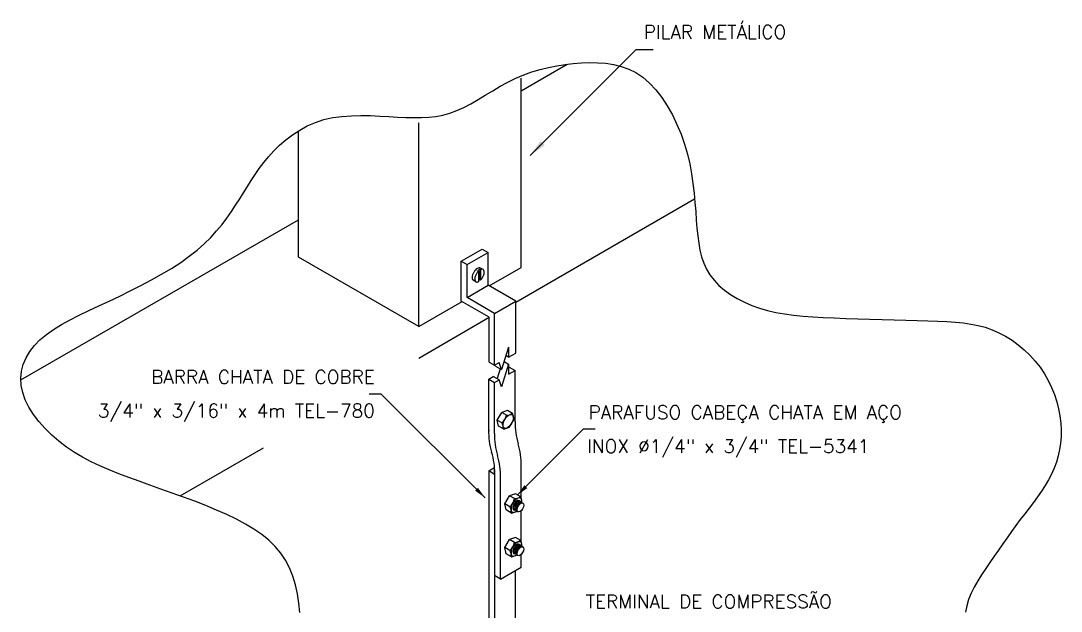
# Model space of a CAD drawing. Header units: millimetres. Extents: x -4902.2 to -4885.6, y -4623.9 to -4605.6.
# Drawn here: x -4902.19 to -4886.79, y -4614.33 to -4605.6 of the extents above; entities that cross this region are included whole.
import ezdxf
from ezdxf.enums import TextEntityAlignment as Align

# ---------------------------------------------------------------- set-up
doc = ezdxf.new("R2010")
doc.units = ezdxf.units.MM
doc.header["$LTSCALE"] = 10
doc.linetypes.add('DASHEDX2', pattern=[1.5, 1, -0.5])
doc.layers.add('Termotécnica', color=7, linetype='Continuous')
doc.styles.add('r80', font='romans.shx')

msp = doc.modelspace()

# ---------------------------------------------------------------- linework, layer by layer
at = {"layer": 'Termotécnica', "color": 2, "ltscale": 1.6}
for p, q in [((-4894.652, -4607.594), (-4893.084, -4606.026)), ((-4893.084, -4606.026), (-4892.834, -4606.026))]:
    msp.add_line(p, q, dxfattribs=at)
at = {"layer": 'Termotécnica', "color": 3}
for p, q in [((-4894.786, -4606.641), (-4894.102, -4606.246)), ((-4894.865, -4609.762), (-4892.218, -4608.234)), ((-4902.187, -4610.914), (-4898.081, -4608.544)), ((-4896.3, -4610.591), (-4895.257, -4609.988)), ((-4895.138, -4611.509), (-4895.072, -4611.394)), ((-4894.989, -4611.366), (-4895.072, -4611.394)), ((-4895.003, -4611.434), (-4895.072, -4611.394)), ((-4894.914, -4611.409), (-4894.989, -4611.366)), ((-4894.956, -4611.609), (-4894.895, -4611.502)), ((-4894.893, -4611.493), (-4894.908, -4611.418)), ((-4895.07, -4611.549), (-4895.138, -4611.509)), ((-4895.122, -4611.596), (-4895.138, -4611.509)), ((-4895.047, -4611.639), (-4895.122, -4611.596)), ((-4894.963, -4611.615), (-4895.036, -4611.64)), ((-4899.83, -4612.629), (-4898.596, -4611.916))]:
    msp.add_line(p, q, dxfattribs=at)
at = {"layer": 'Termotécnica', "color": 2}
for p, q in [((-4894.786, -4609.252), (-4894.786, -4606.451)), ((-4896.298, -4610.125), (-4896.298, -4607.112)), ((-4898.081, -4609.096), (-4898.081, -4607.239)), ((-4895.673, -4609.159), (-4895.36, -4608.978)), ((-4895.585, -4609.209), (-4895.273, -4609.029)), ((-4895.36, -4608.978), (-4895.273, -4609.029)), ((-4895.273, -4609.514), (-4895.273, -4609.029)), ((-4896.298, -4610.125), (-4898.081, -4609.096)), ((-4895.673, -4609.159), (-4895.585, -4609.209)), ((-4895.673, -4609.747), (-4895.673, -4609.159)), ((-4895.585, -4609.695), (-4895.585, -4609.209)), ((-4895.398, -4609.278), (-4895.427, -4609.299)), ((-4895.416, -4609.305), (-4895.427, -4609.299)), ((-4895.416, -4609.305), (-4895.417, -4609.462)), ((-4895.398, -4609.278), (-4895.399, -4609.434)), ((-4895.386, -4609.284), (-4895.398, -4609.278)), ((-4895.386, -4609.284), (-4895.388, -4609.441)), ((-4895.348, -4609.282), (-4895.387, -4609.259)), ((-4895.257, -4609.523), (-4894.786, -4609.252)), ((-4895.455, -4609.464), (-4895.494, -4609.441)), ((-4895.399, -4609.434), (-4895.417, -4609.447)), ((-4895.388, -4609.441), (-4895.399, -4609.434)), ((-4895.585, -4609.695), (-4895.273, -4609.514)), ((-4894.865, -4609.749), (-4895.273, -4609.514)), ((-4896.298, -4610.125), (-4895.659, -4609.756)), ((-4895.673, -4609.747), (-4895.672, -4609.749)), ((-4895.257, -4609.988), (-4895.672, -4609.749)), ((-4895.178, -4609.93), (-4895.585, -4609.695)), ((-4895.178, -4609.93), (-4894.865, -4609.749)), ((-4894.865, -4610.517), (-4894.865, -4609.749)), ((-4895.178, -4610.697), (-4895.178, -4609.93)), ((-4895.257, -4610.652), (-4895.257, -4609.988)), ((-4894.97, -4610.428), (-4895.076, -4610.76)), ((-4894.97, -4610.577), (-4895.01, -4610.554)), ((-4895.01, -4610.554), (-4895.01, -4610.554)), ((-4894.97, -4610.428), (-4894.97, -4610.577)), ((-4894.97, -4610.577), (-4894.865, -4610.517)), ((-4895.257, -4610.652), (-4895.178, -4610.697)), ((-4895.178, -4610.697), (-4895.11, -4610.658)), ((-4895.163, -4610.71), (-4895.169, -4610.692)), ((-4895.163, -4610.71), (-4895.076, -4610.76)), ((-4895.076, -4610.76), (-4895.11, -4610.658)), ((-4894.97, -4610.682), (-4895.076, -4611.014)), ((-4895.038, -4610.642), (-4894.97, -4610.682)), ((-4894.97, -4610.682), (-4894.97, -4610.831)), ((-4894.97, -4610.73), (-4894.961, -4610.725)), ((-4894.961, -4610.725), (-4894.874, -4610.776)), ((-4895.265, -4610.901), (-4895.197, -4610.862)), ((-4895.11, -4610.912), (-4895.197, -4610.862)), ((-4895.095, -4610.749), (-4895.141, -4610.894)), ((-4894.97, -4610.831), (-4894.874, -4610.776)), ((-4894.874, -4611.53), (-4894.874, -4610.776)), ((-4895.265, -4611.655), (-4895.265, -4610.901)), ((-4895.265, -4610.901), (-4895.178, -4610.951)), ((-4895.178, -4610.951), (-4895.11, -4610.912)), ((-4895.178, -4611.705), (-4895.178, -4610.951)), ((-4895.076, -4611.014), (-4895.11, -4610.912)), ((-4896.854, -4611.122), (-4897.034, -4611.122)), ((-4895.318, -4612.658), (-4896.854, -4611.122)), ((-4895.265, -4611.67), (-4895.265, -4611.655)), ((-4894.843, -4612.619), (-4893.868, -4611.644)), ((-4893.688, -4611.644), (-4893.868, -4611.644)), ((-4895.265, -4612.259), (-4895.179, -4612.21)), ((-4895.178, -4612.31), (-4895.265, -4612.259)), ((-4895.265, -4612.259), (-4895.265, -4614.595)), ((-4895.178, -4612.238), (-4895.178, -4614.645)), ((-4894.786, -4612.647), (-4894.786, -4612.185)), ((-4895.09, -4613.858), (-4895.09, -4612.36)), ((-4895.025, -4612.747), (-4894.955, -4612.628)), ((-4894.869, -4612.598), (-4894.955, -4612.628)), ((-4894.884, -4612.669), (-4894.955, -4612.628)), ((-4894.791, -4612.643), (-4894.869, -4612.598)), ((-4894.83, -4612.695), (-4894.832, -4612.708)), ((-4894.811, -4612.702), (-4894.813, -4612.719)), ((-4894.792, -4612.713), (-4894.794, -4612.73)), ((-4894.769, -4612.731), (-4894.784, -4612.652)), ((-4894.773, -4612.723), (-4894.774, -4612.733)), ((-4894.953, -4612.789), (-4895.025, -4612.747)), ((-4895.007, -4612.837), (-4895.025, -4612.747)), ((-4894.929, -4612.883), (-4895.007, -4612.837)), ((-4894.842, -4612.857), (-4894.917, -4612.884)), ((-4894.899, -4612.829), (-4894.882, -4612.819)), ((-4894.881, -4612.84), (-4894.864, -4612.83)), ((-4894.862, -4612.85), (-4894.845, -4612.841)), ((-4894.786, -4613.293), (-4894.786, -4612.851)), ((-4895.025, -4613.394), (-4894.955, -4613.274)), ((-4894.869, -4613.244), (-4894.955, -4613.274)), ((-4894.884, -4613.316), (-4894.955, -4613.274)), ((-4894.791, -4613.29), (-4894.869, -4613.244)), ((-4894.83, -4613.341), (-4894.832, -4613.355)), ((-4894.811, -4613.348), (-4894.813, -4613.365)), ((-4894.769, -4613.378), (-4894.784, -4613.299)), ((-4895.007, -4613.484), (-4895.025, -4613.394)), ((-4894.953, -4613.436), (-4895.025, -4613.394)), ((-4894.929, -4613.529), (-4895.007, -4613.484)), ((-4894.842, -4613.504), (-4894.917, -4613.53)), ((-4894.899, -4613.476), (-4894.882, -4613.466)), ((-4894.881, -4613.486), (-4894.864, -4613.477)), ((-4894.862, -4613.497), (-4894.845, -4613.487)), ((-4894.792, -4613.359), (-4894.794, -4613.376)), ((-4894.786, -4613.683), (-4894.786, -4613.496)), ((-4894.773, -4613.37), (-4894.774, -4613.38)), ((-4895.09, -4613.858), (-4895.178, -4613.808)), ((-4895.09, -4613.858), (-4894.786, -4613.683)), ((-4894.874, -4613.733), (-4894.874, -4614.47))]:
    msp.add_line(p, q, dxfattribs=at)
at = {"layer": 'Termotécnica', "color": 1, "linetype": 'DASHEDX2'}
msp.add_lwpolyline([(-4898.058, -4614.353), (-4898.072, -4614.213), (-4898.094, -4614.077), (-4898.124, -4613.944), (-4898.163, -4613.816), (-4898.212, -4613.694), (-4898.272, -4613.58), (-4898.343, -4613.474), (-4898.426, -4613.376), (-4898.52, -4613.285), (-4898.624, -4613.2), (-4898.738, -4613.121), (-4898.863, -4613.046), (-4898.997, -4612.974), (-4899.14, -4612.906), (-4899.291, -4612.839), (-4899.45, -4612.773), (-4899.613, -4612.709), (-4899.779, -4612.647), (-4899.947, -4612.587), (-4900.114, -4612.527), (-4900.278, -4612.469), (-4900.438, -4612.412), (-4900.591, -4612.357), (-4900.739, -4612.301), (-4900.881, -4612.244), (-4901.017, -4612.185), (-4901.148, -4612.123), (-4901.273, -4612.057), (-4901.395, -4611.985), (-4901.511, -4611.907), (-4901.624, -4611.821), (-4901.73, -4611.729), (-4901.83, -4611.632), (-4901.92, -4611.53), (-4902, -4611.425), (-4902.068, -4611.318), (-4902.122, -4611.21), (-4902.16, -4611.102), (-4902.182, -4610.995), (-4902.188, -4610.889), (-4902.178, -4610.786), (-4902.152, -4610.686), (-4902.111, -4610.589), (-4902.056, -4610.495), (-4901.987, -4610.406), (-4901.905, -4610.322), (-4901.809, -4610.242), (-4901.702, -4610.167), (-4901.585, -4610.095), (-4901.458, -4610.025), (-4901.323, -4609.956), (-4901.181, -4609.888), (-4901.033, -4609.819), (-4900.881, -4609.747), (-4900.725, -4609.673), (-4900.568, -4609.597), (-4900.41, -4609.517), (-4900.255, -4609.435), (-4900.104, -4609.351), (-4899.959, -4609.265), (-4899.822, -4609.176), (-4899.695, -4609.086), (-4899.579, -4608.994), (-4899.474, -4608.9), (-4899.378, -4608.806), (-4899.291, -4608.71), (-4899.211, -4608.615), (-4899.139, -4608.52), (-4899.071, -4608.425), (-4899.009, -4608.331), (-4898.949, -4608.237), (-4898.892, -4608.146), (-4898.836, -4608.055), (-4898.779, -4607.965), (-4898.721, -4607.876), (-4898.659, -4607.787), (-4898.593, -4607.7), (-4898.522, -4607.613), (-4898.443, -4607.527), (-4898.358, -4607.443), (-4898.266, -4607.362), (-4898.167, -4607.287), (-4898.061, -4607.218), (-4897.949, -4607.156), (-4897.83, -4607.105), (-4897.704, -4607.064), (-4897.572, -4607.034), (-4897.436, -4607.016), (-4897.296, -4607.006), (-4897.156, -4607.003), (-4897.015, -4607.005), (-4896.876, -4607.011), (-4896.741, -4607.018), (-4896.612, -4607.026), (-4896.489, -4607.032), (-4896.372, -4607.035), (-4896.26, -4607.034), (-4896.151, -4607.028), (-4896.046, -4607.016), (-4895.943, -4606.997), (-4895.841, -4606.969), (-4895.738, -4606.932), (-4895.634, -4606.885), (-4895.529, -4606.83), (-4895.423, -4606.769), (-4895.315, -4606.704), (-4895.205, -4606.637), (-4895.094, -4606.572), (-4894.98, -4606.509), (-4894.864, -4606.452), (-4894.746, -4606.402), (-4894.626, -4606.359), (-4894.505, -4606.323), (-4894.382, -4606.293), (-4894.259, -4606.269), (-4894.136, -4606.25), (-4894.013, -4606.236), (-4893.89, -4606.227), (-4893.769, -4606.222), (-4893.65, -4606.223), (-4893.532, -4606.232), (-4893.417, -4606.249), (-4893.304, -4606.277), (-4893.194, -4606.317), (-4893.088, -4606.37), (-4892.985, -4606.439), (-4892.887, -4606.525), (-4892.793, -4606.625), (-4892.705, -4606.738), (-4892.623, -4606.862), (-4892.547, -4606.995), (-4892.479, -4607.135), (-4892.419, -4607.279), (-4892.368, -4607.426), (-4892.325, -4607.573), (-4892.291, -4607.72), (-4892.264, -4607.867), (-4892.243, -4608.011), (-4892.226, -4608.152), (-4892.213, -4608.289), (-4892.202, -4608.422), (-4892.193, -4608.549), (-4892.183, -4608.67), (-4892.172, -4608.785), (-4892.158, -4608.893), (-4892.14, -4608.997), (-4892.116, -4609.095), (-4892.084, -4609.188), (-4892.044, -4609.276), (-4891.993, -4609.36), (-4891.931, -4609.44), (-4891.859, -4609.516), (-4891.777, -4609.586), (-4891.686, -4609.651), (-4891.587, -4609.711), (-4891.482, -4609.765), (-4891.372, -4609.813), (-4891.257, -4609.853), (-4891.138, -4609.888), (-4891.015, -4609.915), (-4890.887, -4609.938), (-4890.753, -4609.956), (-4890.614, -4609.97), (-4890.468, -4609.981), (-4890.314, -4609.99), (-4890.152, -4609.997), (-4889.982, -4610.004), (-4889.805, -4610.01), (-4889.626, -4610.016), (-4889.445, -4610.021), (-4889.266, -4610.026), (-4889.092, -4610.031), (-4888.924, -4610.036), (-4888.766, -4610.041), (-4888.62, -4610.046), (-4888.485, -4610.052), (-4888.359, -4610.06), (-4888.24, -4610.071), (-4888.129, -4610.087), (-4888.022, -4610.108), (-4887.919, -4610.136), (-4887.818, -4610.172), (-4887.717, -4610.216), (-4887.619, -4610.268), (-4887.522, -4610.328), (-4887.429, -4610.396), (-4887.34, -4610.47), (-4887.256, -4610.55), (-4887.178, -4610.636), (-4887.106, -4610.727), (-4887.042, -4610.823), (-4886.985, -4610.923), (-4886.936, -4611.025), (-4886.895, -4611.13), (-4886.86, -4611.236), (-4886.833, -4611.342), (-4886.813, -4611.447), (-4886.8, -4611.551), (-4886.794, -4611.653), (-4886.795, -4611.753), (-4886.803, -4611.85), (-4886.817, -4611.945), (-4886.838, -4612.038), (-4886.865, -4612.13), (-4886.898, -4612.219), (-4886.937, -4612.306), (-4886.982, -4612.392), (-4887.032, -4612.477), (-4887.087, -4612.56), (-4887.145, -4612.643), (-4887.206, -4612.727), (-4887.269, -4612.81), (-4887.334, -4612.895), (-4887.399, -4612.98), (-4887.465, -4613.068), (-4887.53, -4613.157), (-4887.595, -4613.247), (-4887.66, -4613.338), (-4887.724, -4613.429), (-4887.787, -4613.521), (-4887.85, -4613.613), (-4887.911, -4613.704), (-4887.971, -4613.795), (-4888.028, -4613.886), (-4888.081, -4613.977), (-4888.126, -4614.068), (-4888.164, -4614.16), (-4888.192, -4614.252), (-4888.208, -4614.346)], dxfattribs=at)
at = {"layer": 'Termotécnica', "color": 2}
for points in [[(-4895.387, -4609.259, 0.174705), (-4895.406, -4609.256, 0.104203), (-4895.435, -4609.267, 0.064948), (-4895.461, -4609.289, 0.051099), (-4895.486, -4609.323, 0.051099), (-4895.504, -4609.362, 0.064948), (-4895.511, -4609.396, 0.104203), (-4895.506, -4609.427, 0.174705), (-4895.494, -4609.441, 0.174705)], [(-4895.416, -4609.305, 0.016409), (-4895.422, -4609.312, 0.051099), (-4895.447, -4609.346, 0.051099), (-4895.465, -4609.385, 0.064948), (-4895.472, -4609.418, 0.104203), (-4895.467, -4609.449, 0.174705), (-4895.455, -4609.464, 0.174705)], [(-4895.388, -4609.441, 0.016409), (-4895.382, -4609.434, 0.051099), (-4895.356, -4609.4, 0.051099), (-4895.338, -4609.361, 0.064948), (-4895.332, -4609.327, 0.104203), (-4895.336, -4609.296, 0.174705), (-4895.348, -4609.282, 0.174705), (-4895.367, -4609.278, 0.06738), (-4895.386, -4609.284, 0.064948)], [(-4895.455, -4609.464, 0.174705), (-4895.437, -4609.468, 0.06738), (-4895.417, -4609.462, 0.064948)]]:
    msp.add_lwpolyline(points, format="xyb", dxfattribs=at)
at = {"layer": 'Termotécnica', "color": 3}
for centre, radius, start, end in [((-4895.179, -4611.409), 0.177, 307.9969, 352.0248), ((-4894.992, -4611.332), 0.103, 263.8108, 314.501), ((-4894.921, -4611.42), 0.0133, 10.8846, 60), ((-4894.906, -4611.496), 0.0133, 330, 10.8846), ((-4895.153, -4611.61), 0.103, 345.5818, 36.1065), ((-4895.04, -4611.627), 0.0133, 240, 289.1165), ((-4894.968, -4611.602), 0.0133, 289.1165, 330)]:
    msp.add_arc(centre, radius, start, end, dxfattribs=at)
at = {"layer": 'Termotécnica', "color": 2}
for centre, radius, start, end in [((-4894.293, -4611.691), 0.973, 177.8251, 197.3828), ((-4893.901, -4611.567), 0.973, 177.8251, 197.3828), ((-4894.205, -4611.742), 0.973, 177.8251, 197.3828), ((-4895.759, -4612.148), 0.973, 357.8251, 17.3828), ((-4896.15, -4612.273), 0.973, 357.8251, 17.3828), ((-4896.063, -4612.323), 0.973, 357.8251, 17.3828), ((-4895.066, -4612.644), 0.184, 307.9969, 352.0248), ((-4894.872, -4612.563), 0.107, 263.8108, 314.501), ((-4894.798, -4612.655), 0.0138, 10.8846, 60), ((-4894.783, -4612.734), 0.0138, 359.1317, 10.8846), ((-4895.039, -4612.852), 0.107, 345.5818, 36.1065), ((-4894.922, -4612.871), 0.0138, 240, 289.1165), ((-4894.846, -4612.844), 0.0138, 289.1165, 296.2919), ((-4895.066, -4613.29), 0.184, 307.9969, 352.0248), ((-4894.872, -4613.21), 0.107, 263.8108, 314.501), ((-4894.798, -4613.302), 0.0138, 10.8846, 60), ((-4895.039, -4613.499), 0.107, 345.5818, 36.1065), ((-4894.846, -4613.491), 0.0138, 289.1165, 296.2919), ((-4894.783, -4613.38), 0.0138, 359.1317, 10.8846), ((-4894.922, -4613.517), 0.0138, 240, 289.1165)]:
    msp.add_arc(centre, radius, start, end, dxfattribs=at)
at = {"layer": 'Termotécnica', "color": 3}
msp.add_ellipse((-4894.976, -4611.527), major_axis=(-0.0577, -0.0999), ratio=0.500279, dxfattribs=at)
at = {"layer": 'Termotécnica', "color": 2}
for centre, major_axis, start_param, end_param in [((-4894.855, -4612.766), (0.06, 0.104), -0.868466, 4.143729), ((-4894.855, -4612.766), (0.0394, 0.0682), -0.455145, 3.411157), ((-4894.855, -4613.412), (0.06, 0.104), -0.868466, 4.143729), ((-4894.855, -4613.412), (0.0394, 0.0682), -0.455145, 3.411157)]:
    msp.add_ellipse(centre, major_axis=major_axis, ratio=0.500279, start_param=start_param, end_param=end_param, dxfattribs=at)
at = {"layer": 'Termotécnica', "color": 1}
for centre in [(-4894.855, -4612.766), (-4894.836, -4612.776), (-4894.817, -4612.787), (-4894.855, -4613.412), (-4894.836, -4613.422), (-4894.817, -4613.433)]:
    msp.add_ellipse(centre, major_axis=(0.0445, 0.064), ratio=0.281547, start_param=0.017275, end_param=3.141593, dxfattribs=at)
at = {"layer": 'Termotécnica', "color": 2}
for centre in [(-4894.796, -4612.8), (-4894.796, -4613.447)]:
    msp.add_ellipse(centre, major_axis=(-0.037, -0.0641), ratio=0.509483, dxfattribs=at)
at = {"layer": 'Termotécnica', "color": 2, "ltscale": 1.6}
msp.add_solid([(-4894.437, -4607.443), (-4894.498, -4607.381), (-4894.652, -4607.594)], dxfattribs=at)
at = {"layer": 'Termotécnica', "color": 2}
for points in [[(-4895.424, -4612.509), (-4895.466, -4612.551), (-4895.318, -4612.658)], [(-4894.694, -4612.514), (-4894.736, -4612.471), (-4894.843, -4612.619)]]:
    msp.add_solid(points, dxfattribs=at)

# ---------------------------------------------------------------- texts
at = {"layer": 'Termotécnica', "color": 2, "ltscale": 1.6, "style": 'r80'}
for s, p in [('PILAR METÁLICO', (-4892.97, -4605.87)), ('TERMINAL DE COMPRESSÃO', (-4893.829, -4614.291))]:
    msp.add_text(s, height=0.2, dxfattribs=at).set_placement(p)
at = {"layer": 'Termotécnica', "color": 2, "style": 'r80'}
for s, p in [('BARRA CHATA DE COBRE', (-4896.95, -4610.969)), ('3/4" x 3/16" x 4m TEL-780', (-4896.95, -4611.469))]:
    msp.add_text(s, height=0.2, dxfattribs=at).set_placement(p, align=Align.RIGHT)
for s, p in [('PARAFUSO CABEÇA CHATA EM AÇO', (-4893.787, -4611.493)), ('INOX %%C1/4" x 3/4" TEL-5341', (-4893.807, -4611.994))]:
    msp.add_text(s, height=0.2, dxfattribs=at).set_placement(p)

doc.saveas('drawing.dxf')
